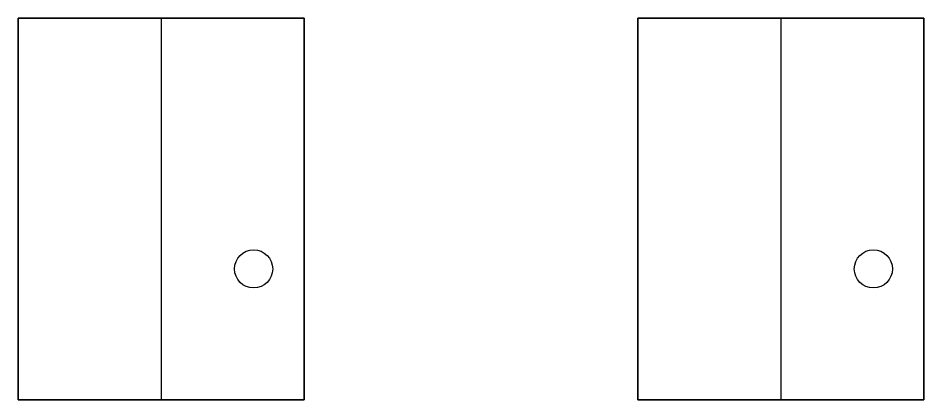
# Model space of a CAD drawing. Header units: millimetres. Extents: x 496 to 139339, y -41630 to 84383.
# Drawn here: x 103945 to 113445, y 16326 to 20326 of the extents above; entities that cross this region are included whole.
import ezdxf

# ---------------------------------------------------------------- set-up
doc = ezdxf.new("R2010")
doc.units = ezdxf.units.MM
doc.layers.add('стены', color=7, linetype='Continuous', lineweight=25)
doc.layers.add('территория', color=74, linetype='Continuous', lineweight=25)

msp = doc.modelspace()

# ---------------------------------------------------------------- linework, layer by layer
at = {"layer": 'стены'}
for points in [[(103944.6, 20325.9), (106944.6, 20325.9), (106944.6, 16325.9), (103944.6, 16325.9), (103944.6, 20325.9)], [(110444.6, 20325.9), (113444.6, 20325.9), (113444.6, 16325.9), (110444.6, 16325.9), (110444.6, 20325.9)]]:
    msp.add_lwpolyline(points, dxfattribs=at)
at = {"layer": 'территория'}
for points in [[(105444.6, 20325.9), (105444.6, 16325.9), (106944.6, 16325.9), (106944.6, 20325.9), (103944.6, 20325.9), (103944.6, 16325.9), (105444.6, 16325.9)], [(111944.6, 20325.9), (111944.6, 16325.9), (113444.6, 16325.9), (113444.6, 20325.9), (110444.6, 20325.9), (110444.6, 16325.9), (111944.6, 16325.9)]]:
    msp.add_lwpolyline(points, dxfattribs=at)
for centre in [(106414.8, 17698.5), (112914.8, 17698.5)]:
    msp.add_circle(centre, 200.1, dxfattribs=at)

doc.saveas('drawing.dxf')
